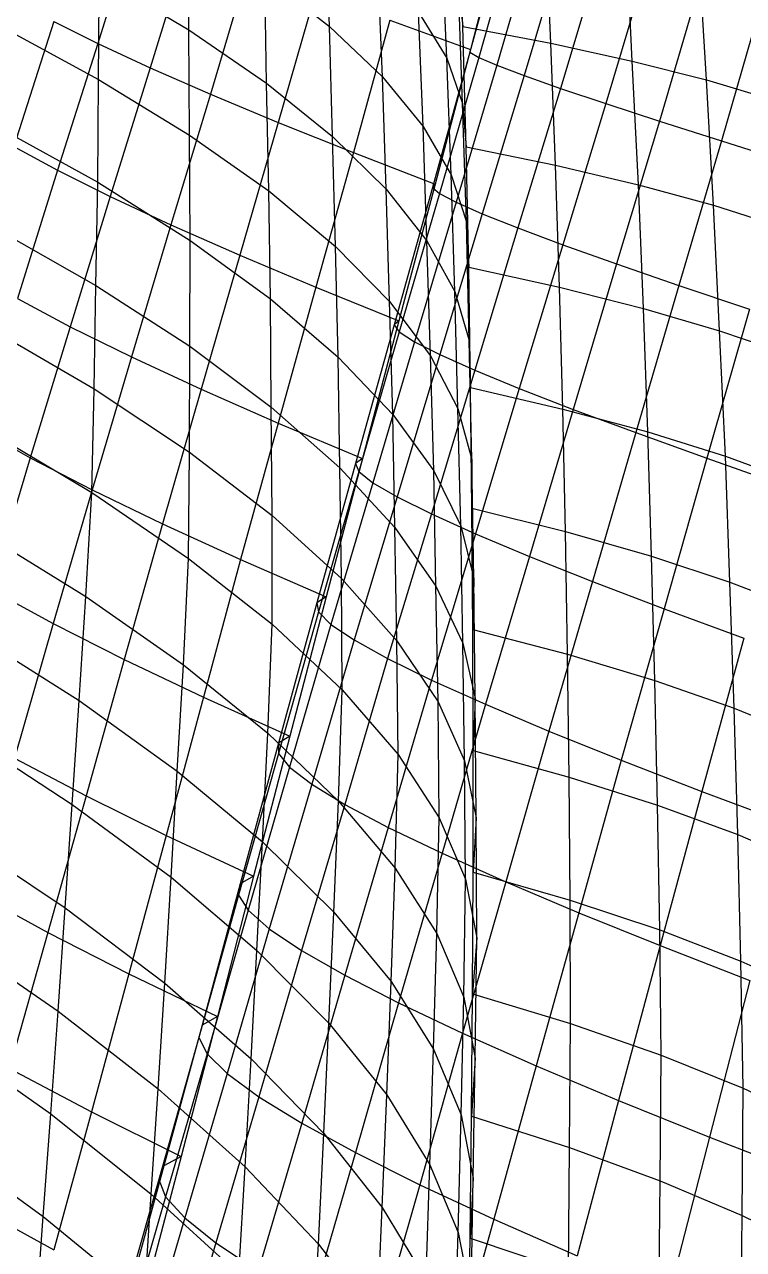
# Model space of a CAD drawing. Extents: x -429 to 429, y -1 to 209.
# Drawn here: x -416.68 to -409.15, y 160 to 172.83 of the extents above; entities that cross this region are included whole.
import ezdxf

# ---------------------------------------------------------------- set-up
doc = ezdxf.new("R2010")
doc.units = 0

msp = doc.modelspace()

# ---------------------------------------------------------------- linework, layer by layer
at = {"layer": 'default', "color": 3, "linetype": 'CONTINUOUS'}
for p, q in [((-412.087, 172.811, 240.991), (-412.127, 174.072, 240.885)), ((-412.087, 172.811, 240.991), (-412.127, 174.072, 240.885)), ((-414.96, 172.777, 251.064), (-414.967, 173.876, 250.975)), ((-413.484, 172.811, 248.301), (-413.526, 173.96, 248.203)), ((-411.165, 172.637, 240.179), (-411.219, 173.914, 240.061)), ((-410.312, 172.45, 239.3), (-410.379, 173.745, 239.173)), ((-412.257, 172.479, 243.967), (-412.311, 173.699, 243.864)), ((-409.535, 172.253, 238.36), (-409.613, 173.566, 238.228)), ((-414.164, 173.343, 249.659), (-413.484, 172.811, 248.301)), ((-414.144, 172.218, 249.752), (-414.164, 173.343, 249.659)), ((-412.929, 172.284, 246.911), (-412.977, 173.458, 246.811)), ((-415.904, 172.258, 252.412), (-415.896, 173.334, 252.326)), ((-415.896, 173.334, 252.326), (-414.96, 172.777, 251.064)), ((-412.136, 173.248, 242.427), (-412.087, 172.811, 240.991)), ((-412.09, 172.007, 242.53), (-412.136, 173.248, 242.427)), ((-412.553, 172.963, 245.397), (-412.257, 172.479, 243.967)), ((-412.503, 171.766, 245.496), (-412.553, 172.963, 245.397)), ((-416.973, 172.836, 253.607), (-415.904, 172.258, 252.412)), ((-414.96, 172.777, 251.064), (-414.144, 172.218, 249.752)), ((-414.951, 171.675, 251.155), (-414.96, 172.777, 251.064)), ((-413.484, 172.811, 248.301), (-412.929, 172.284, 246.911)), ((-413.453, 171.661, 248.396), (-413.484, 172.811, 248.301)), ((-412.087, 172.811, 240.991), (-411.165, 172.637, 240.179)), ((-412.054, 171.55, 241.095), (-412.087, 172.811, 240.991)), ((-412.054, 171.55, 241.095), (-412.087, 172.811, 240.991)), ((-411.165, 172.637, 240.179), (-410.312, 172.45, 239.3)), ((-411.116, 171.359, 240.295), (-411.165, 172.637, 240.179)), ((-412.257, 172.479, 243.967), (-412.09, 172.007, 242.53)), ((-412.21, 171.258, 244.067), (-412.257, 172.479, 243.967)), ((-410.312, 172.45, 239.3), (-409.535, 172.253, 238.36)), ((-410.249, 171.155, 239.425), (-410.312, 172.45, 239.3)), ((-415.914, 171.18, 252.497), (-415.904, 172.258, 252.412)), ((-415.904, 172.258, 252.412), (-414.951, 171.675, 251.155)), ((-414.144, 172.218, 249.752), (-413.453, 171.661, 248.396)), ((-414.122, 171.09, 249.845), (-414.144, 172.218, 249.752)), ((-412.929, 172.284, 246.911), (-412.503, 171.766, 245.496)), ((-412.892, 171.109, 247.007), (-412.929, 172.284, 246.911)), ((-409.535, 172.253, 238.36), (-408.838, 172.045, 237.366)), ((-409.46, 170.939, 238.492), (-409.535, 172.253, 238.36)), ((-412.09, 172.007, 242.53), (-412.054, 171.55, 241.095)), ((-412.051, 170.766, 242.631), (-412.09, 172.007, 242.53)), ((-417.003, 171.783, 253.686), (-415.914, 171.18, 252.497)), ((-414.951, 171.675, 251.155), (-414.122, 171.09, 249.845)), ((-414.945, 170.57, 251.245), (-414.951, 171.675, 251.155)), ((-412.503, 171.766, 245.496), (-412.21, 171.258, 244.067)), ((-412.465, 170.567, 245.593), (-412.503, 171.766, 245.496)), ((-413.453, 171.661, 248.396), (-412.892, 171.109, 247.007)), ((-413.422, 170.507, 248.492), (-413.453, 171.661, 248.396)), ((-412.054, 171.55, 241.095), (-411.116, 171.359, 240.295)), ((-412.026, 170.291, 241.198), (-412.054, 171.55, 241.095)), ((-412.026, 170.291, 241.198), (-412.054, 171.55, 241.095)), ((-411.116, 171.359, 240.295), (-410.249, 171.155, 239.425)), ((-411.075, 170.083, 240.409), (-411.116, 171.359, 240.295)), ((-415.934, 170.099, 252.579), (-415.914, 171.18, 252.497)), ((-415.914, 171.18, 252.497), (-414.945, 170.57, 251.245)), ((-412.21, 171.258, 244.067), (-412.051, 170.766, 242.631)), ((-412.173, 170.037, 244.164), (-412.21, 171.258, 244.067)), ((-414.122, 171.09, 249.845), (-413.422, 170.507, 248.492)), ((-414.103, 169.958, 249.938), (-414.122, 171.09, 249.845)), ((-412.892, 171.109, 247.007), (-412.465, 170.567, 245.593)), ((-412.855, 169.93, 247.103), (-412.892, 171.109, 247.007)), ((-410.249, 171.155, 239.425), (-409.46, 170.939, 238.492)), ((-410.196, 169.86, 239.547), (-410.249, 171.155, 239.425)), ((-409.46, 170.939, 238.492), (-408.754, 170.713, 237.501)), ((-409.397, 169.626, 238.619), (-409.46, 170.939, 238.492)), ((-417.04, 170.729, 253.761), (-415.934, 170.099, 252.579)), ((-412.051, 170.766, 242.631), (-412.026, 170.291, 241.198)), ((-412.02, 169.524, 242.729), (-412.051, 170.766, 242.631)), ((-414.95, 169.463, 251.331), (-414.945, 170.57, 251.245)), ((-414.945, 170.57, 251.245), (-414.103, 169.958, 249.938)), ((-412.465, 170.567, 245.593), (-412.173, 170.037, 244.164)), ((-412.427, 169.364, 245.69), (-412.465, 170.567, 245.593)), ((-413.422, 170.507, 248.492), (-412.855, 169.93, 247.103)), ((-413.394, 169.35, 248.586), (-413.422, 170.507, 248.492)), ((-412.026, 170.291, 241.198), (-411.075, 170.083, 240.409)), ((-412.006, 169.03, 241.298), (-412.026, 170.291, 241.198)), ((-412.006, 169.03, 241.298), (-412.026, 170.291, 241.198)), ((-415.95, 169.016, 252.662), (-415.934, 170.099, 252.579)), ((-415.934, 170.099, 252.579), (-414.95, 169.463, 251.331)), ((-412.173, 170.037, 244.164), (-412.02, 169.524, 242.729)), ((-412.139, 168.812, 244.261), (-412.173, 170.037, 244.164)), ((-411.075, 170.083, 240.409), (-410.196, 169.86, 239.547)), ((-411.04, 168.805, 240.52), (-411.075, 170.083, 240.409)), ((-414.103, 169.958, 249.938), (-413.394, 169.35, 248.586)), ((-414.096, 168.825, 250.027), (-414.103, 169.958, 249.938)), ((-412.855, 169.93, 247.103), (-412.427, 169.364, 245.69)), ((-412.823, 168.748, 247.198), (-412.855, 169.93, 247.103)), ((-410.196, 169.86, 239.547), (-409.397, 169.626, 238.619)), ((-410.148, 168.565, 239.667), (-410.196, 169.86, 239.547)), ((-417.074, 169.672, 253.839), (-415.95, 169.016, 252.662)), ((-409.397, 169.626, 238.619), (-408.682, 169.381, 237.631)), ((-409.337, 168.312, 238.745), (-409.397, 169.626, 238.619)), ((-412.02, 169.524, 242.729), (-412.006, 169.03, 241.298)), ((-411.993, 168.278, 242.826), (-412.02, 169.524, 242.729)), ((-414.951, 168.353, 251.419), (-414.95, 169.463, 251.331)), ((-414.95, 169.463, 251.331), (-414.096, 168.825, 250.027)), ((-412.427, 169.364, 245.69), (-412.139, 168.812, 244.261)), ((-412.393, 168.158, 245.785), (-412.427, 169.364, 245.69)), ((-413.394, 169.35, 248.586), (-412.823, 168.748, 247.198)), ((-413.378, 168.191, 248.677), (-413.394, 169.35, 248.586)), ((-415.975, 167.93, 252.742), (-415.95, 169.016, 252.662)), ((-415.95, 169.016, 252.662), (-414.951, 168.353, 251.419)), ((-412.006, 169.03, 241.298), (-411.04, 168.805, 240.52)), ((-411.992, 167.766, 241.396), (-412.006, 169.03, 241.298)), ((-411.992, 167.766, 241.396), (-412.006, 169.03, 241.298)), ((-414.096, 168.825, 250.027), (-413.378, 168.191, 248.677)), ((-414.086, 167.689, 250.118), (-414.096, 168.825, 250.027)), ((-412.823, 168.748, 247.198), (-412.393, 168.158, 245.785)), ((-412.802, 167.564, 247.29), (-412.823, 168.748, 247.198)), ((-412.139, 168.812, 244.261), (-411.993, 168.278, 242.826)), ((-412.109, 167.583, 244.356), (-412.139, 168.812, 244.261)), ((-411.04, 168.805, 240.52), (-410.148, 168.565, 239.667)), ((-411.013, 167.523, 240.629), (-411.04, 168.805, 240.52)), ((-417.116, 168.612, 253.912), (-415.975, 167.93, 252.742)), ((-410.148, 168.565, 239.667), (-409.337, 168.312, 238.745)), ((-410.11, 167.265, 239.783), (-410.148, 168.565, 239.667)), ((-414.963, 167.241, 251.503), (-414.951, 168.353, 251.419)), ((-414.951, 168.353, 251.419), (-414.086, 167.689, 250.118)), ((-411.993, 168.278, 242.826), (-411.992, 167.766, 241.396)), ((-411.972, 167.029, 242.922), (-411.993, 168.278, 242.826)), ((-409.337, 168.312, 238.745), (-408.614, 168.048, 237.761)), ((-409.289, 166.993, 238.866), (-409.337, 168.312, 238.745)), ((-413.378, 168.191, 248.677), (-412.802, 167.564, 247.29)), ((-413.36, 167.029, 248.769), (-413.378, 168.191, 248.677)), ((-412.393, 168.158, 245.785), (-412.109, 167.583, 244.356)), ((-412.371, 166.95, 245.878), (-412.393, 168.158, 245.785)), ((-416.037, 166.842, 252.805), (-415.975, 167.93, 252.742)), ((-415.975, 167.93, 252.742), (-414.963, 167.241, 251.503)), ((-411.992, 167.766, 241.396), (-411.013, 167.523, 240.629)), ((-411.983, 166.498, 241.493), (-411.992, 167.766, 241.396)), ((-411.983, 166.498, 241.493), (-411.992, 167.766, 241.396)), ((-414.086, 167.689, 250.118), (-413.36, 167.029, 248.769)), ((-414.086, 166.551, 250.205), (-414.086, 167.689, 250.118)), ((-412.109, 167.583, 244.356), (-411.972, 167.029, 242.922)), ((-412.089, 166.353, 244.449), (-412.109, 167.583, 244.356)), ((-417.187, 167.549, 253.97), (-416.037, 166.842, 252.805)), ((-412.802, 167.564, 247.29), (-412.371, 166.95, 245.878)), ((-412.779, 166.377, 247.383), (-412.802, 167.564, 247.29)), ((-411.013, 167.523, 240.629), (-410.11, 167.265, 239.783)), ((-410.99, 166.238, 240.736), (-411.013, 167.523, 240.629)), ((-415.016, 166.127, 251.57), (-414.963, 167.241, 251.503)), ((-414.963, 167.241, 251.503), (-414.086, 166.551, 250.205)), ((-410.11, 167.265, 239.783), (-409.289, 166.993, 238.866)), ((-410.075, 165.962, 239.899), (-410.11, 167.265, 239.783)), ((-413.36, 167.029, 248.769), (-412.779, 166.377, 247.383)), ((-413.352, 165.864, 248.858), (-413.36, 167.029, 248.769)), ((-412.371, 166.95, 245.878), (-412.089, 166.353, 244.449)), ((-412.348, 165.739, 245.97), (-412.371, 166.95, 245.878)), ((-411.972, 167.029, 242.922), (-411.983, 166.498, 241.493)), ((-411.958, 165.777, 243.016), (-411.972, 167.029, 242.922)), ((-409.289, 166.993, 238.866), (-408.558, 166.711, 237.885)), ((-409.244, 165.672, 238.988), (-409.289, 166.993, 238.866)), ((-416.108, 165.753, 252.864), (-416.037, 166.842, 252.805)), ((-416.037, 166.842, 252.805), (-415.016, 166.127, 251.57)), ((-414.131, 165.412, 250.276), (-414.086, 166.551, 250.205)), ((-414.086, 166.551, 250.205), (-413.352, 165.864, 248.858)), ((-417.265, 166.485, 254.025), (-416.108, 165.753, 252.864)), ((-411.983, 166.498, 241.493), (-410.99, 166.238, 240.736)), ((-411.979, 165.228, 241.588), (-411.983, 166.498, 241.493)), ((-411.979, 165.228, 241.588), (-411.983, 166.498, 241.493)), ((-412.779, 166.377, 247.383), (-412.348, 165.739, 245.97)), ((-412.767, 165.187, 247.473), (-412.779, 166.377, 247.383)), ((-412.089, 166.353, 244.449), (-411.958, 165.777, 243.016)), ((-412.07, 165.119, 244.542), (-412.089, 166.353, 244.449)), ((-410.99, 166.238, 240.736), (-410.075, 165.962, 239.899)), ((-410.975, 164.951, 240.841), (-410.99, 166.238, 240.736)), ((-415.08, 165.013, 251.633), (-415.016, 166.127, 251.57)), ((-415.016, 166.127, 251.57), (-414.131, 165.412, 250.276)), ((-410.075, 165.962, 239.899), (-409.244, 165.672, 238.988)), ((-410.049, 164.657, 240.011), (-410.075, 165.962, 239.899)), ((-413.39, 164.7, 248.934), (-413.352, 165.864, 248.858)), ((-413.352, 165.864, 248.858), (-412.767, 165.187, 247.473)), ((-411.958, 165.777, 243.016), (-411.979, 165.228, 241.588)), ((-411.947, 164.523, 243.108), (-411.958, 165.777, 243.016)), ((-416.18, 164.665, 252.922), (-416.108, 165.753, 252.864)), ((-416.108, 165.753, 252.864), (-415.08, 165.013, 251.633)), ((-412.348, 165.739, 245.97), (-412.07, 165.119, 244.542)), ((-412.335, 164.525, 246.06), (-412.348, 165.739, 245.97)), ((-409.244, 165.672, 238.988), (-408.504, 165.37, 238.01)), ((-409.208, 164.348, 239.105), (-409.244, 165.672, 238.988)), ((-417.345, 165.423, 254.079), (-416.18, 164.665, 252.922)), ((-414.188, 164.272, 250.344), (-414.131, 165.412, 250.276)), ((-414.131, 165.412, 250.276), (-413.39, 164.7, 248.934)), ((-412.798, 163.998, 247.552), (-412.767, 165.187, 247.473)), ((-412.767, 165.187, 247.473), (-412.335, 164.525, 246.06)), ((-411.98, 163.955, 241.681), (-411.979, 165.228, 241.588)), ((-411.98, 163.955, 241.681), (-411.979, 165.228, 241.588)), ((-411.979, 165.228, 241.588), (-410.975, 164.951, 240.841)), ((-415.145, 163.901, 251.696), (-415.08, 165.013, 251.633)), ((-415.08, 165.013, 251.633), (-414.188, 164.272, 250.344)), ((-412.07, 165.119, 244.542), (-411.947, 164.523, 243.108)), ((-412.06, 163.883, 244.632), (-412.07, 165.119, 244.542)), ((-410.975, 164.951, 240.841), (-410.049, 164.657, 240.011)), ((-410.963, 163.662, 240.945), (-410.975, 164.951, 240.841)), ((-416.254, 163.581, 252.979), (-416.18, 164.665, 252.922)), ((-416.18, 164.665, 252.922), (-415.145, 163.901, 251.696)), ((-413.439, 163.536, 249.006), (-413.39, 164.7, 248.934)), ((-413.39, 164.7, 248.934), (-412.798, 163.998, 247.552)), ((-410.049, 164.657, 240.011), (-409.208, 164.348, 239.105)), ((-410.025, 163.35, 240.123), (-410.049, 164.657, 240.011)), ((-412.36, 163.312, 246.144), (-412.335, 164.525, 246.06)), ((-412.335, 164.525, 246.06), (-412.06, 163.883, 244.632)), ((-411.947, 164.523, 243.108), (-411.98, 163.955, 241.681)), ((-411.943, 163.266, 243.199), (-411.947, 164.523, 243.108)), ((-417.425, 164.364, 254.132), (-416.254, 163.581, 252.979)), ((-414.246, 163.135, 250.411), (-414.188, 164.272, 250.344)), ((-414.188, 164.272, 250.344), (-413.439, 163.536, 249.006)), ((-409.208, 164.348, 239.105), (-408.461, 164.027, 238.13)), ((-409.175, 163.022, 239.222), (-409.208, 164.348, 239.105)), ((-412.84, 162.81, 247.629), (-412.798, 163.998, 247.552)), ((-412.798, 163.998, 247.552), (-412.36, 163.312, 246.144)), ((-415.212, 162.791, 251.758), (-415.145, 163.901, 251.696)), ((-415.145, 163.901, 251.696), (-414.246, 163.135, 250.411)), ((-412.079, 162.647, 244.719), (-412.06, 163.883, 244.632)), ((-412.06, 163.883, 244.632), (-411.943, 163.266, 243.199)), ((-411.987, 162.679, 241.773), (-411.98, 163.955, 241.681)), ((-411.987, 162.679, 241.773), (-411.98, 163.955, 241.681)), ((-411.98, 163.955, 241.681), (-410.963, 163.662, 240.945)), ((-410.963, 163.662, 240.945), (-410.025, 163.35, 240.123)), ((-410.959, 162.369, 241.047), (-410.963, 163.662, 240.945)), ((-416.329, 162.5, 253.036), (-416.254, 163.581, 252.979)), ((-416.254, 163.581, 252.979), (-415.212, 162.791, 251.758)), ((-413.491, 162.374, 249.078), (-413.439, 163.536, 249.006)), ((-413.439, 163.536, 249.006), (-412.84, 162.81, 247.629)), ((-410.025, 163.35, 240.123), (-409.175, 163.022, 239.222)), ((-410.01, 162.039, 240.231), (-410.025, 163.35, 240.123)), ((-417.506, 163.308, 254.185), (-416.329, 162.5, 253.036)), ((-412.395, 162.1, 246.225), (-412.36, 163.312, 246.144)), ((-412.36, 163.312, 246.144), (-412.079, 162.647, 244.719)), ((-411.943, 163.266, 243.199), (-411.987, 162.679, 241.773)), ((-411.958, 162.008, 243.288), (-411.943, 163.266, 243.199)), ((-414.307, 162.001, 250.478), (-414.246, 163.135, 250.411)), ((-414.246, 163.135, 250.411), (-413.491, 162.374, 249.078)), ((-409.175, 163.022, 239.222), (-408.42, 162.682, 238.25)), ((-409.151, 161.693, 239.335), (-409.175, 163.022, 239.222)), ((-415.281, 161.685, 251.819), (-415.212, 162.791, 251.758)), ((-415.212, 162.791, 251.758), (-414.307, 162.001, 250.478)), ((-412.885, 161.624, 247.705), (-412.84, 162.81, 247.629)), ((-412.84, 162.81, 247.629), (-412.395, 162.1, 246.225)), ((-412.107, 161.412, 244.803), (-412.079, 162.647, 244.719)), ((-412.079, 162.647, 244.719), (-411.958, 162.008, 243.288)), ((-411.997, 161.4, 241.864), (-411.987, 162.679, 241.773)), ((-411.997, 161.4, 241.864), (-411.987, 162.679, 241.773)), ((-411.987, 162.679, 241.773), (-410.959, 162.369, 241.047)), ((-416.406, 161.422, 253.092), (-416.329, 162.5, 253.036)), ((-416.329, 162.5, 253.036), (-415.281, 161.685, 251.819)), ((-413.545, 161.216, 249.148), (-413.491, 162.374, 249.078)), ((-413.491, 162.374, 249.078), (-412.885, 161.624, 247.705)), ((-410.969, 161.072, 241.138), (-410.959, 162.369, 241.047)), ((-410.959, 162.369, 241.047), (-410.01, 162.039, 240.231)), ((-417.588, 162.255, 254.238), (-416.406, 161.422, 253.092)), ((-412.433, 160.89, 246.305), (-412.395, 162.1, 246.225)), ((-412.395, 162.1, 246.225), (-412.107, 161.412, 244.803)), ((-414.37, 160.87, 250.543), (-414.307, 162.001, 250.478)), ((-414.307, 162.001, 250.478), (-413.545, 161.216, 249.148)), ((-411.958, 162.008, 243.288), (-411.997, 161.4, 241.864)), ((-411.979, 160.75, 243.376), (-411.958, 162.008, 243.288)), ((-410.02, 160.723, 240.324), (-410.01, 162.039, 240.231)), ((-410.01, 162.039, 240.231), (-409.151, 161.693, 239.335)), ((-415.352, 160.582, 251.879), (-415.281, 161.685, 251.819)), ((-415.281, 161.685, 251.819), (-414.37, 160.87, 250.543)), ((-409.161, 160.359, 239.429), (-409.151, 161.693, 239.335)), ((-409.151, 161.693, 239.335), (-408.389, 161.334, 238.366)), ((-412.933, 160.441, 247.78), (-412.885, 161.624, 247.705)), ((-412.885, 161.624, 247.705), (-412.433, 160.89, 246.305)), ((-416.484, 160.348, 253.147), (-416.406, 161.422, 253.092)), ((-416.406, 161.422, 253.092), (-415.352, 160.582, 251.879)), ((-412.138, 160.179, 244.887), (-412.107, 161.412, 244.803)), ((-412.107, 161.412, 244.803), (-411.979, 160.75, 243.376)), ((-412.011, 160.121, 241.954), (-411.997, 161.4, 241.864)), ((-412.011, 160.121, 241.954), (-411.997, 161.4, 241.864)), ((-411.997, 161.4, 241.864), (-410.969, 161.072, 241.138)), ((-417.672, 161.206, 254.289), (-416.484, 160.348, 253.147)), ((-413.602, 160.06, 249.218), (-413.545, 161.216, 249.148)), ((-413.545, 161.216, 249.148), (-412.933, 160.441, 247.78)), ((-410.982, 159.774, 241.228), (-410.969, 161.072, 241.138)), ((-410.969, 161.072, 241.138), (-410.02, 160.723, 240.324)), ((-414.436, 159.743, 250.607), (-414.37, 160.87, 250.543)), ((-414.37, 160.87, 250.543), (-413.602, 160.06, 249.218)), ((-412.474, 159.685, 246.383), (-412.433, 160.89, 246.305)), ((-412.433, 160.89, 246.305), (-412.138, 160.179, 244.887)), ((-411.979, 160.75, 243.376), (-412.011, 160.121, 241.954)), ((-412.003, 159.495, 243.462), (-411.979, 160.75, 243.376)), ((-410.033, 159.407, 240.415), (-410.02, 160.723, 240.324)), ((-410.02, 160.723, 240.324), (-409.161, 160.359, 239.429)), ((-415.426, 159.484, 251.937), (-415.352, 160.582, 251.879)), ((-415.352, 160.582, 251.879), (-414.436, 159.743, 250.607)), ((-412.984, 159.263, 247.853), (-412.933, 160.441, 247.78)), ((-412.933, 160.441, 247.78), (-412.474, 159.685, 246.383)), ((-416.565, 159.279, 253.201), (-416.484, 160.348, 253.147)), ((-416.484, 160.348, 253.147), (-415.426, 159.484, 251.937)), ((-409.174, 159.024, 239.521), (-409.161, 160.359, 239.429)), ((-409.161, 160.359, 239.429), (-408.398, 159.981, 238.462)), ((-412.173, 158.95, 244.968), (-412.138, 160.179, 244.887)), ((-412.138, 160.179, 244.887), (-412.003, 159.495, 243.462)), ((-413.663, 158.909, 249.285), (-413.602, 160.06, 249.218)), ((-413.602, 160.06, 249.218), (-412.984, 159.263, 247.853)), ((-412.029, 158.845, 242.042), (-412.011, 160.121, 241.954)), ((-412.029, 158.845, 242.042), (-412.011, 160.121, 241.954)), ((-412.011, 160.121, 241.954), (-410.982, 159.774, 241.228))]:
    msp.add_line(p, q, dxfattribs=at)
at = {"layer": 'default', "color": 5, "linetype": 'CONTINUOUS'}
for p, q in [((-415.504, 173.94, 230.827), (-415.912, 172.634, 230.766)), ((-411.637, 173.934, 224.639), (-412.014, 172.544, 224.592)), ((-411.654, 173.956, 225.954), (-412.009, 172.571, 225.913)), ((-411.654, 173.956, 225.954), (-412.009, 172.571, 225.913)), ((-411.526, 173.886, 223.33), (-411.921, 172.489, 223.275)), ((-411.322, 173.814, 222.032), (-411.731, 172.407, 221.97)), ((-414.959, 173.705, 229.736), (-415.364, 172.38, 229.672)), ((-411.025, 173.717, 220.754), (-411.444, 172.299, 220.685)), ((-410.637, 173.596, 219.503), (-411.063, 172.164, 219.426)), ((-414.333, 173.449, 228.693), (-414.733, 172.103, 228.629)), ((-410.16, 173.451, 218.284), (-410.59, 172.005, 218.201)), ((-409.598, 173.284, 217.106), (-410.027, 171.821, 217.018)), ((-413.63, 173.173, 227.704), (-414.022, 171.806, 227.643)), ((-408.952, 173.096, 215.974), (-409.378, 171.613, 215.884)), ((-416.372, 172.865, 231.902), (-416.793, 171.556, 231.842)), ((-416.372, 172.865, 231.902), (-415.912, 172.634, 230.766)), ((-412.853, 172.88, 226.775), (-413.235, 171.491, 226.721)), ((-412.853, 172.88, 226.775), (-412.009, 172.571, 225.913)), ((-415.912, 172.634, 230.766), (-416.334, 171.306, 230.701)), ((-415.912, 172.634, 230.766), (-415.364, 172.38, 229.672)), ((-412.009, 172.571, 225.913), (-412.378, 171.159, 225.868)), ((-412.009, 172.571, 225.913), (-412.378, 171.159, 225.868)), ((-412.009, 172.571, 225.913), (-412.014, 172.544, 224.592)), ((-412.014, 172.544, 224.592), (-412.407, 171.126, 224.541)), ((-411.921, 172.489, 223.275), (-412.334, 171.064, 223.217)), ((-412.014, 172.544, 224.592), (-411.921, 172.489, 223.275)), ((-411.921, 172.489, 223.275), (-411.731, 172.407, 221.97)), ((-415.364, 172.38, 229.672), (-415.784, 171.032, 229.605)), ((-415.364, 172.38, 229.672), (-414.733, 172.103, 228.629)), ((-411.731, 172.407, 221.97), (-412.159, 170.972, 221.903)), ((-411.731, 172.407, 221.97), (-411.444, 172.299, 220.685)), ((-411.444, 172.299, 220.685), (-411.884, 170.851, 220.609)), ((-411.444, 172.299, 220.685), (-411.063, 172.164, 219.426)), ((-414.733, 172.103, 228.629), (-415.146, 170.735, 228.562)), ((-414.733, 172.103, 228.629), (-414.022, 171.806, 227.643)), ((-411.063, 172.164, 219.426), (-411.51, 170.702, 219.342)), ((-411.063, 172.164, 219.426), (-410.59, 172.005, 218.201)), ((-410.59, 172.005, 218.201), (-411.04, 170.527, 218.111)), ((-410.59, 172.005, 218.201), (-410.027, 171.821, 217.018)), ((-414.022, 171.806, 227.643), (-414.426, 170.417, 227.579)), ((-414.022, 171.806, 227.643), (-413.235, 171.491, 226.721)), ((-410.027, 171.821, 217.018), (-410.477, 170.326, 216.923)), ((-410.027, 171.821, 217.018), (-409.378, 171.613, 215.884)), ((-416.793, 171.556, 231.842), (-416.334, 171.306, 230.701)), ((-409.378, 171.613, 215.884), (-409.824, 170.1, 215.786)), ((-409.378, 171.613, 215.884), (-408.646, 171.384, 214.805)), ((-413.235, 171.491, 226.721), (-413.628, 170.081, 226.663)), ((-413.235, 171.491, 226.721), (-412.378, 171.159, 225.868)), ((-416.334, 171.306, 230.701), (-416.754, 169.962, 230.638)), ((-416.334, 171.306, 230.701), (-415.784, 171.032, 229.605)), ((-412.378, 171.159, 225.868), (-412.758, 169.728, 225.82)), ((-412.378, 171.159, 225.868), (-412.758, 169.728, 225.82)), ((-412.378, 171.159, 225.868), (-412.407, 171.126, 224.541)), ((-415.784, 171.032, 229.605), (-416.201, 169.668, 229.54)), ((-415.784, 171.032, 229.605), (-415.146, 170.735, 228.562)), ((-412.407, 171.126, 224.541), (-412.809, 169.687, 224.487)), ((-412.334, 171.064, 223.217), (-412.754, 169.614, 223.156)), ((-412.407, 171.126, 224.541), (-412.334, 171.064, 223.217)), ((-412.334, 171.064, 223.217), (-412.159, 170.972, 221.903)), ((-412.159, 170.972, 221.903), (-412.594, 169.51, 221.835)), ((-412.159, 170.972, 221.903), (-411.884, 170.851, 220.609)), ((-411.884, 170.851, 220.609), (-412.329, 169.376, 220.532)), ((-411.884, 170.851, 220.609), (-411.51, 170.702, 219.342)), ((-415.146, 170.735, 228.562), (-415.559, 169.352, 228.497)), ((-415.146, 170.735, 228.562), (-414.426, 170.417, 227.579)), ((-411.51, 170.702, 219.342), (-411.963, 169.213, 219.258)), ((-411.51, 170.702, 219.342), (-411.04, 170.527, 218.111)), ((-411.04, 170.527, 218.111), (-411.496, 169.021, 218.02)), ((-411.04, 170.527, 218.111), (-410.477, 170.326, 216.923)), ((-414.426, 170.417, 227.579), (-414.83, 169.014, 227.516)), ((-414.426, 170.417, 227.579), (-413.628, 170.081, 226.663)), ((-410.477, 170.326, 216.923), (-410.932, 168.802, 216.828)), ((-410.477, 170.326, 216.923), (-409.824, 170.1, 215.786)), ((-413.628, 170.081, 226.663), (-414.022, 168.658, 226.606)), ((-413.628, 170.081, 226.663), (-412.758, 169.728, 225.82)), ((-409.824, 170.1, 215.786), (-410.276, 168.558, 215.688)), ((-409.824, 170.1, 215.786), (-409.085, 169.851, 214.707)), ((-416.754, 169.962, 230.638), (-416.201, 169.668, 229.54)), ((-409.085, 169.851, 214.707), (-409.531, 168.29, 214.609)), ((-416.201, 169.668, 229.54), (-416.621, 168.296, 229.474)), ((-416.201, 169.668, 229.54), (-415.559, 169.352, 228.497)), ((-412.809, 169.687, 224.487), (-413.213, 168.235, 224.434)), ((-412.758, 169.728, 225.82), (-413.14, 168.286, 225.772)), ((-412.758, 169.728, 225.82), (-413.14, 168.286, 225.772)), ((-412.758, 169.728, 225.82), (-412.809, 169.687, 224.487)), ((-412.809, 169.687, 224.487), (-412.754, 169.614, 223.156)), ((-412.754, 169.614, 223.156), (-413.176, 168.151, 223.095)), ((-412.594, 169.51, 221.835), (-413.031, 168.034, 221.766)), ((-412.754, 169.614, 223.156), (-412.594, 169.51, 221.835)), ((-412.594, 169.51, 221.835), (-412.329, 169.376, 220.532)), ((-412.329, 169.376, 220.532), (-412.777, 167.886, 220.456)), ((-412.329, 169.376, 220.532), (-411.963, 169.213, 219.258)), ((-415.559, 169.352, 228.497), (-415.972, 167.96, 228.43)), ((-415.559, 169.352, 228.497), (-414.83, 169.014, 227.516)), ((-411.963, 169.213, 219.258), (-412.418, 167.707, 219.174)), ((-411.963, 169.213, 219.258), (-411.496, 169.021, 218.02)), ((-414.83, 169.014, 227.516), (-415.236, 167.603, 227.453)), ((-414.83, 169.014, 227.516), (-414.022, 168.658, 226.606)), ((-411.496, 169.021, 218.02), (-411.954, 167.498, 217.93)), ((-411.496, 169.021, 218.02), (-410.932, 168.802, 216.828)), ((-410.932, 168.802, 216.828), (-411.391, 167.262, 216.732)), ((-410.932, 168.802, 216.828), (-410.276, 168.558, 215.688)), ((-417.176, 168.61, 230.575), (-416.621, 168.296, 229.474)), ((-414.022, 168.658, 226.606), (-414.416, 167.228, 226.549)), ((-414.022, 168.658, 226.606), (-413.14, 168.286, 225.772)), ((-410.276, 168.558, 215.688), (-410.731, 167, 215.59)), ((-410.276, 168.558, 215.688), (-409.531, 168.29, 214.609)), ((-416.621, 168.296, 229.474), (-417.034, 166.914, 229.411)), ((-416.621, 168.296, 229.474), (-415.972, 167.96, 228.43)), ((-413.213, 168.235, 224.434), (-413.617, 166.776, 224.381)), ((-413.14, 168.286, 225.772), (-413.521, 166.838, 225.725)), ((-413.14, 168.286, 225.772), (-413.521, 166.838, 225.725)), ((-413.14, 168.286, 225.772), (-413.213, 168.235, 224.434)), ((-413.213, 168.235, 224.434), (-413.176, 168.151, 223.095)), ((-409.531, 168.29, 214.609), (-409.98, 166.713, 214.511)), ((-409.531, 168.29, 214.609), (-408.703, 167.999, 213.598)), ((-413.176, 168.151, 223.095), (-413.6, 166.68, 223.035)), ((-413.176, 168.151, 223.095), (-413.031, 168.034, 221.766)), ((-415.972, 167.96, 228.43), (-416.38, 166.558, 228.368)), ((-415.972, 167.96, 228.43), (-415.236, 167.603, 227.453)), ((-413.031, 168.034, 221.766), (-413.47, 166.55, 221.698)), ((-413.031, 168.034, 221.766), (-412.777, 167.886, 220.456)), ((-412.777, 167.886, 220.456), (-413.228, 166.387, 220.379)), ((-412.777, 167.886, 220.456), (-412.418, 167.707, 219.174)), ((-412.418, 167.707, 219.174), (-412.876, 166.192, 219.089)), ((-412.418, 167.707, 219.174), (-411.954, 167.498, 217.93)), ((-415.236, 167.603, 227.453), (-415.636, 166.181, 227.393)), ((-415.236, 167.603, 227.453), (-414.416, 167.228, 226.549)), ((-411.954, 167.498, 217.93), (-412.416, 165.966, 217.838)), ((-411.954, 167.498, 217.93), (-411.391, 167.262, 216.732)), ((-414.416, 167.228, 226.549), (-414.807, 165.787, 226.494)), ((-414.416, 167.228, 226.549), (-413.521, 166.838, 225.725)), ((-411.391, 167.262, 216.732), (-411.852, 165.713, 216.636)), ((-411.391, 167.262, 216.732), (-410.731, 167, 215.59)), ((-410.731, 167, 215.59), (-411.188, 165.432, 215.49)), ((-410.731, 167, 215.59), (-409.98, 166.713, 214.511)), ((-417.034, 166.914, 229.411), (-416.38, 166.558, 228.368)), ((-413.521, 166.838, 225.725), (-413.9, 165.379, 225.68)), ((-413.521, 166.838, 225.725), (-413.9, 165.379, 225.68)), ((-413.521, 166.838, 225.725), (-413.617, 166.776, 224.381)), ((-413.6, 166.68, 223.035), (-414.019, 165.199, 222.977)), ((-413.617, 166.776, 224.381), (-414.018, 165.307, 224.33)), ((-413.617, 166.776, 224.381), (-413.6, 166.68, 223.035)), ((-413.6, 166.68, 223.035), (-413.47, 166.55, 221.698)), ((-409.98, 166.713, 214.511), (-410.43, 165.127, 214.411)), ((-409.98, 166.713, 214.511), (-409.143, 166.404, 213.503)), ((-416.38, 166.558, 228.368), (-416.787, 165.15, 228.306)), ((-416.38, 166.558, 228.368), (-415.636, 166.181, 227.393)), ((-413.47, 166.55, 221.698), (-413.903, 165.055, 221.632)), ((-413.47, 166.55, 221.698), (-413.228, 166.387, 220.379)), ((-413.228, 166.387, 220.379), (-413.671, 164.877, 220.306)), ((-413.228, 166.387, 220.379), (-412.876, 166.192, 219.089)), ((-409.143, 166.404, 213.503), (-409.583, 164.8, 213.407)), ((-415.636, 166.181, 227.393), (-416.036, 164.753, 227.334)), ((-415.636, 166.181, 227.393), (-414.807, 165.787, 226.494)), ((-412.876, 166.192, 219.089), (-413.326, 164.665, 219.009)), ((-412.876, 166.192, 219.089), (-412.416, 165.966, 217.838)), ((-412.416, 165.966, 217.838), (-412.869, 164.423, 217.751)), ((-412.416, 165.966, 217.838), (-411.852, 165.713, 216.636)), ((-414.807, 165.787, 226.494), (-415.198, 164.34, 226.441)), ((-414.807, 165.787, 226.494), (-413.9, 165.379, 225.68)), ((-411.852, 165.713, 216.636), (-412.305, 164.152, 216.544)), ((-411.852, 165.713, 216.636), (-411.188, 165.432, 215.49)), ((-411.188, 165.432, 215.49), (-411.638, 163.853, 215.396)), ((-411.188, 165.432, 215.49), (-410.43, 165.127, 214.411)), ((-414.018, 165.307, 224.33), (-414.42, 163.832, 224.279)), ((-413.9, 165.379, 225.68), (-414.28, 163.913, 225.635)), ((-413.9, 165.379, 225.68), (-414.28, 163.913, 225.635)), ((-414.018, 165.307, 224.33), (-414.019, 165.199, 222.977)), ((-413.9, 165.379, 225.68), (-414.018, 165.307, 224.33)), ((-416.787, 165.15, 228.306), (-416.036, 164.753, 227.334)), ((-414.019, 165.199, 222.977), (-414.439, 163.712, 222.919)), ((-414.019, 165.199, 222.977), (-413.903, 165.055, 221.632)), ((-413.903, 165.055, 221.632), (-414.338, 163.555, 221.566)), ((-413.903, 165.055, 221.632), (-413.671, 164.877, 220.306)), ((-410.43, 165.127, 214.411), (-410.874, 163.53, 214.316)), ((-410.43, 165.127, 214.411), (-409.583, 164.8, 213.407)), ((-413.671, 164.877, 220.306), (-414.117, 163.362, 220.232)), ((-413.671, 164.877, 220.306), (-413.326, 164.665, 219.009)), ((-416.036, 164.753, 227.334), (-416.437, 163.324, 227.273)), ((-416.036, 164.753, 227.334), (-415.198, 164.34, 226.441)), ((-409.583, 164.8, 213.407), (-410.019, 163.185, 213.314)), ((-409.583, 164.8, 213.407), (-408.653, 164.453, 212.484)), ((-413.326, 164.665, 219.009), (-413.779, 163.135, 218.927)), ((-413.326, 164.665, 219.009), (-412.869, 164.423, 217.751)), ((-412.869, 164.423, 217.751), (-413.326, 162.875, 217.663)), ((-412.869, 164.423, 217.751), (-412.305, 164.152, 216.544)), ((-415.198, 164.34, 226.441), (-415.589, 162.89, 226.386)), ((-415.198, 164.34, 226.441), (-414.28, 163.913, 225.635)), ((-412.305, 164.152, 216.544), (-412.762, 162.585, 216.45)), ((-412.305, 164.152, 216.544), (-411.638, 163.853, 215.396)), ((-414.28, 163.913, 225.635), (-414.66, 162.444, 225.59)), ((-414.28, 163.913, 225.635), (-414.66, 162.444, 225.59)), ((-414.28, 163.913, 225.635), (-414.42, 163.832, 224.279)), ((-411.638, 163.853, 215.396), (-412.091, 162.268, 215.299)), ((-411.638, 163.853, 215.396), (-410.874, 163.53, 214.316)), ((-417.197, 163.741, 228.243), (-416.437, 163.324, 227.273)), ((-414.42, 163.832, 224.279), (-414.819, 162.353, 224.229)), ((-414.42, 163.832, 224.279), (-414.439, 163.712, 222.919)), ((-414.439, 163.712, 222.919), (-414.855, 162.222, 222.863)), ((-414.439, 163.712, 222.919), (-414.338, 163.555, 221.566)), ((-414.338, 163.555, 221.566), (-414.768, 162.052, 221.502)), ((-414.338, 163.555, 221.566), (-414.117, 163.362, 220.232)), ((-410.874, 163.53, 214.316), (-411.321, 161.926, 214.22)), ((-410.874, 163.53, 214.316), (-410.019, 163.185, 213.314)), ((-414.117, 163.362, 220.232), (-414.557, 161.845, 220.16)), ((-414.117, 163.362, 220.232), (-413.779, 163.135, 218.927)), ((-416.437, 163.324, 227.273), (-416.837, 161.897, 227.215)), ((-416.437, 163.324, 227.273), (-415.589, 162.89, 226.386)), ((-413.779, 163.135, 218.927), (-414.225, 161.601, 218.848)), ((-413.779, 163.135, 218.927), (-413.326, 162.875, 217.663)), ((-410.019, 163.185, 213.314), (-410.456, 161.562, 213.221)), ((-410.019, 163.185, 213.314), (-409.079, 162.82, 212.398)), ((-415.589, 162.89, 226.386), (-415.98, 161.443, 226.332)), ((-415.589, 162.89, 226.386), (-414.66, 162.444, 225.59)), ((-413.326, 162.875, 217.663), (-413.776, 161.325, 217.577)), ((-413.326, 162.875, 217.663), (-412.762, 162.585, 216.45)), ((-409.079, 162.82, 212.398), (-409.504, 161.179, 212.311)), ((-412.762, 162.585, 216.45), (-413.212, 161.017, 216.36)), ((-412.762, 162.585, 216.45), (-412.091, 162.268, 215.299)), ((-414.66, 162.444, 225.59), (-415.041, 160.977, 225.544)), ((-414.66, 162.444, 225.59), (-415.041, 160.977, 225.544)), ((-414.66, 162.444, 225.59), (-414.819, 162.353, 224.229)), ((-414.819, 162.353, 224.229), (-415.221, 160.878, 224.178)), ((-414.819, 162.353, 224.229), (-414.855, 162.222, 222.863)), ((-414.855, 162.222, 222.863), (-415.275, 160.737, 222.805)), ((-414.855, 162.222, 222.863), (-414.768, 162.052, 221.502)), ((-412.091, 162.268, 215.299), (-412.539, 160.681, 215.206)), ((-412.091, 162.268, 215.299), (-411.321, 161.926, 214.22)), ((-414.768, 162.052, 221.502), (-415.202, 160.554, 221.437)), ((-414.768, 162.052, 221.502), (-414.557, 161.845, 220.16)), ((-411.321, 161.926, 214.22), (-411.762, 160.32, 214.126)), ((-411.321, 161.926, 214.22), (-410.456, 161.562, 213.221)), ((-416.837, 161.897, 227.215), (-415.98, 161.443, 226.332)), ((-414.557, 161.845, 220.16), (-415.002, 160.333, 220.086)), ((-414.557, 161.845, 220.16), (-414.225, 161.601, 218.848)), ((-414.225, 161.601, 218.848), (-414.677, 160.074, 218.767)), ((-414.225, 161.601, 218.848), (-413.776, 161.325, 217.577)), ((-410.456, 161.562, 213.221), (-410.89, 159.936, 213.13)), ((-410.456, 161.562, 213.221), (-409.504, 161.179, 212.311)), ((-415.98, 161.443, 226.332), (-416.374, 160, 226.277)), ((-415.98, 161.443, 226.332), (-415.041, 160.977, 225.544)), ((-413.776, 161.325, 217.577), (-414.231, 159.78, 217.489)), ((-413.776, 161.325, 217.577), (-413.212, 161.017, 216.36)), ((-409.504, 161.179, 212.311), (-409.929, 159.534, 212.227)), ((-409.504, 161.179, 212.311), (-408.474, 160.78, 211.499)), ((-415.041, 160.977, 225.544), (-415.424, 159.514, 225.497)), ((-415.041, 160.977, 225.544), (-415.424, 159.514, 225.497)), ((-415.041, 160.977, 225.544), (-415.221, 160.878, 224.178)), ((-413.212, 161.017, 216.36), (-413.667, 159.454, 216.267)), ((-413.212, 161.017, 216.36), (-412.539, 160.681, 215.206)), ((-415.221, 160.878, 224.178), (-415.623, 159.407, 224.127)), ((-415.221, 160.878, 224.178), (-415.275, 160.737, 222.805)), ((-415.275, 160.737, 222.805), (-415.692, 159.256, 222.747)), ((-415.275, 160.737, 222.805), (-415.202, 160.554, 221.437)), ((-412.539, 160.681, 215.206), (-412.99, 159.099, 215.11)), ((-412.539, 160.681, 215.206), (-411.762, 160.32, 214.126)), ((-415.202, 160.554, 221.437), (-415.632, 159.061, 221.372)), ((-415.202, 160.554, 221.437), (-415.002, 160.333, 220.086)), ((-417.239, 160.475, 227.153), (-416.374, 160, 226.277)), ((-415.002, 160.333, 220.086), (-415.441, 158.826, 220.014)), ((-415.002, 160.333, 220.086), (-414.677, 160.074, 218.767)), ((-411.762, 160.32, 214.126), (-412.208, 158.718, 214.03)), ((-411.762, 160.32, 214.126), (-410.89, 159.936, 213.13)), ((-414.677, 160.074, 218.767), (-415.123, 158.551, 218.687)), ((-414.677, 160.074, 218.767), (-414.231, 159.78, 217.489))]:
    msp.add_line(p, q, dxfattribs=at)

doc.saveas('drawing.dxf')
